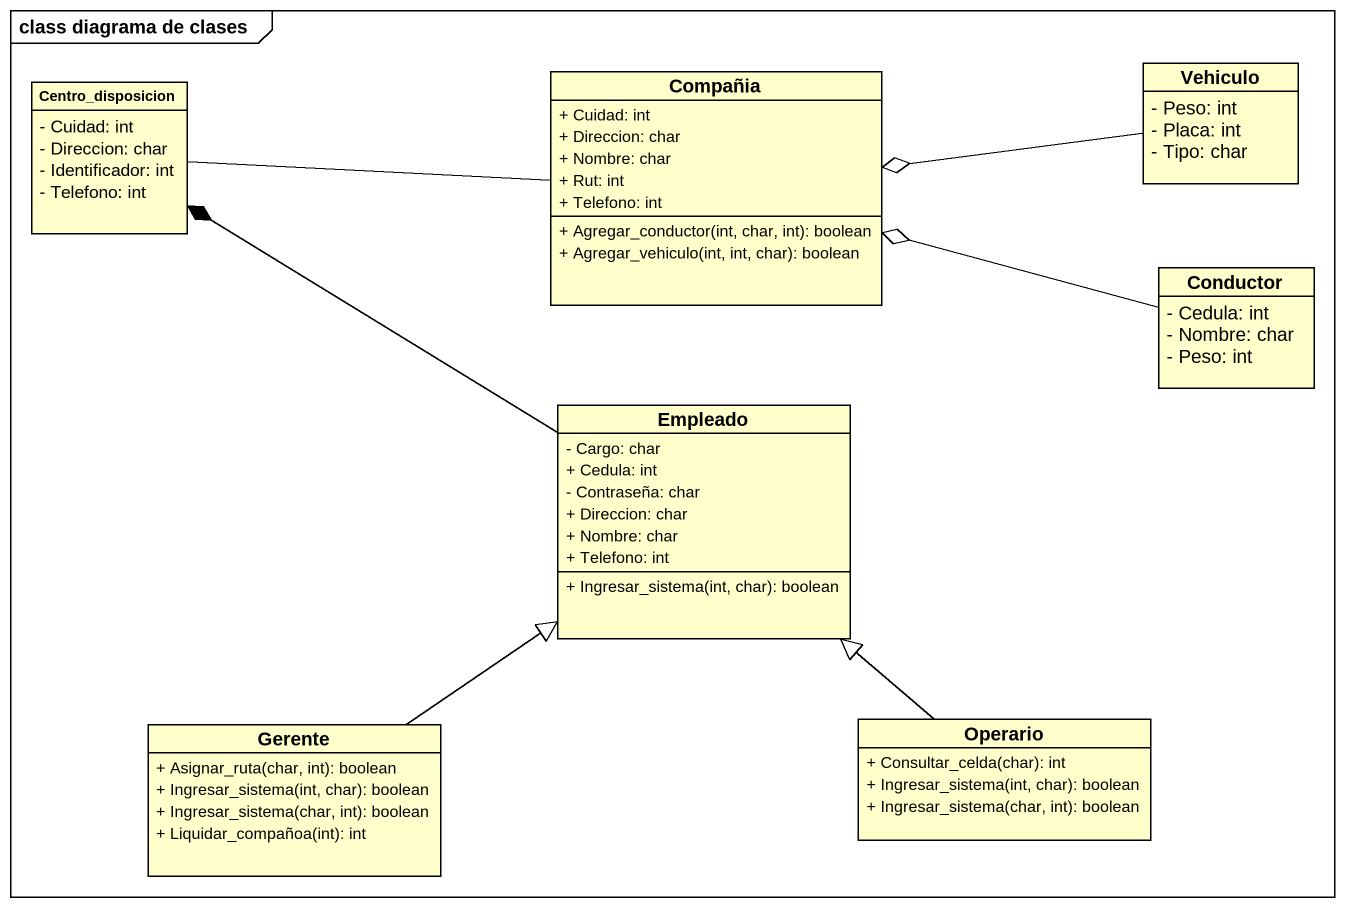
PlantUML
@startuml
mainframe class diagrama de clases
hide circle
hide empty members
skinparam classAttributeIconSize 0
class Centro_disposicion {
  - Cuidad: int
  - Direccion: char
  - Identificador: int
  - Telefono: int
}
class Compañia {
  + Cuidad: int
  + Direccion: char
  + Nombre: char
  + Rut: int
  + Telefono: int
  + Agregar_conductor(int, char, int): boolean
  + Agregar_vehiculo(int, int, char): boolean
}
class Vehiculo {
  - Peso: int
  - Placa: int
  - Tipo: char
}
class Conductor {
  - Cedula: int
  - Nombre: char
  - Peso: int
}
class Empleado {
  - Cargo: char
  + Cedula: int
  - Contraseña: char
  + Direccion: char
  + Nombre: char
  + Telefono: int
  + Ingresar_sistema(int, char): boolean
}
class Gerente {
  + Asignar_ruta(char, int): boolean
  + Ingresar_sistema(int, char): boolean
  + Ingresar_sistema(char, int): boolean
  + Liquidar_compañoa(int): int
}
class Operario {
  + Consultar_celda(char): int
  + Ingresar_sistema(int, char): boolean
  + Ingresar_sistema(char, int): boolean
}
Centro_disposicion -right- Compañia
Vehiculo -left-o Compañia
Conductor -left-o Compañia
Empleado -up-* Centro_disposicion
Gerente -up-|> Empleado
Operario -up-|> Empleado
@enduml
